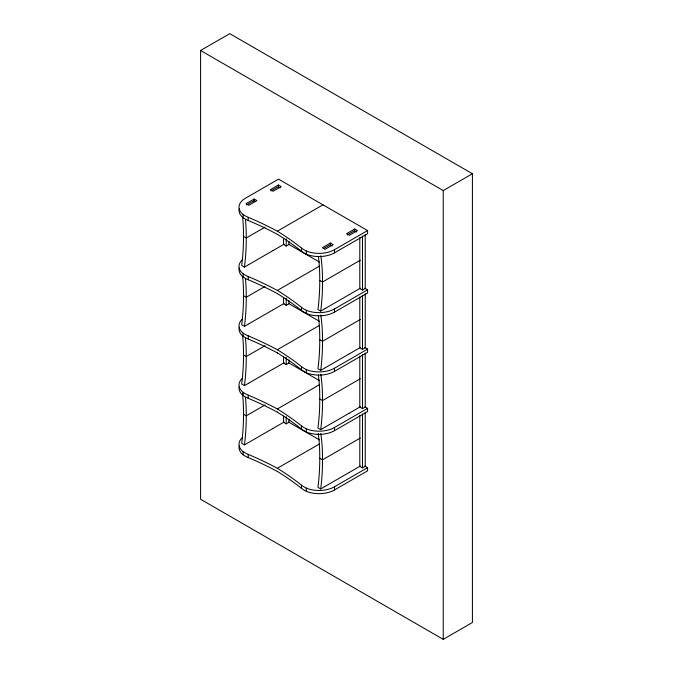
<?xml version="1.0" encoding="UTF-8"?>
<svg xmlns="http://www.w3.org/2000/svg" width="673" height="673" viewBox="0 0 673 673"><rect width="100%" height="100%" fill="white"/><g stroke="black" fill="none" stroke-linecap="round" stroke-linejoin="round"><path stroke-width="1.01" d="M200.588 50.492L229.762 33.65L472.412 173.743L472.412 622.508L443.238 639.35L200.588 499.257L200.588 50.492L443.238 190.585L472.412 173.743M254.158 199.015L246.057 203.692L248.817 205.282L256.909 200.604L254.158 199.015L254.158 201.395M278.445 184.991L270.353 189.668L273.103 191.258L281.205 186.581L278.445 184.991L278.445 187.372M246.638 204.945L253.83 200.79L255.21 201.589M270.925 190.922L278.117 186.766L280.187 187.96M265.128 227.087L246.242 237.99A207.604 119.861 -60 0 1 244.442 267.08L241.683 265.49A207.604 119.861 -60 0 0 243.491 236.4A207.604 119.861 -60 0 0 242.734 218.094M244.442 267.08L248.488 264.741M248.817 264.556L272.775 250.718M273.103 250.533L284.115 244.173M283.543 238.267L283.543 244.501L286.218 246.04L288.969 244.45L288.969 241.338M330.418 243.037L322.317 247.714L325.067 249.304L333.169 244.627L330.418 243.037L330.418 245.426M354.705 229.013L346.603 233.691L349.363 235.281L357.456 230.603L354.705 229.013L354.705 231.403M323.789 248.455L330.09 244.821L332.151 246.007M347.184 234.953L354.377 230.797L356.446 231.983M265.128 286.361L246.242 297.264A207.604 119.861 -60 0 1 244.442 326.355L241.683 324.765A207.604 119.861 -60 0 0 243.491 295.674A207.604 119.861 -60 0 0 242.734 277.369M367.584 230.561L322.973 204.828L277.352 231.167A309.033 178.412 0 0 1 301.496 248.051A28.098 16.228 0 0 0 306.299 251.004L308.041 251.677A21.915 12.652 0 0 0 334.498 249.666L367.584 230.561L367.584 233.741L334.498 252.846A21.915 12.652 0 0 1 308.041 254.857L306.299 254.184A28.098 16.228 0 0 1 301.496 251.231A309.033 178.412 0 0 0 277.352 234.347M319.397 266.171L277.352 290.442A309.033 178.412 0 0 1 301.496 307.325A28.098 16.228 0 0 0 306.299 310.278L308.041 310.951A21.915 12.652 0 0 0 334.498 308.941L367.584 289.836L367.584 293.016L334.498 312.121A21.915 12.652 0 0 1 308.041 314.131L306.299 313.458A28.098 16.228 0 0 1 301.496 310.505A309.033 178.412 0 0 0 277.352 293.621M244.442 326.355L248.488 324.016M248.817 323.831L272.775 309.992M273.103 309.807L284.115 303.447M360.282 260.207L322.502 282.021A207.604 119.861 -60 0 1 320.693 311.103L317.942 309.513A207.604 119.861 -60 0 0 319.742 280.431A207.604 119.861 -60 0 0 318.346 256.287M283.543 297.542L283.543 303.775L286.218 305.315L288.969 303.725L288.969 300.612M320.693 311.103L324.748 308.764M325.067 308.579L349.035 294.74M349.363 294.555L360.366 288.195M265.128 345.636L246.242 356.539A207.604 119.861 -60 0 1 244.442 385.629L241.683 384.039A207.604 119.861 -60 0 0 243.491 354.949A207.604 119.861 -60 0 0 242.591 335.171M359.803 237.628L359.803 288.524L362.478 290.071L365.229 288.481L365.229 234.465M319.397 325.446L277.352 349.716A309.033 178.412 0 0 1 301.496 366.6A28.098 16.228 0 0 0 306.299 369.553L308.041 370.226A21.915 12.652 0 0 0 334.498 368.215L367.584 349.11L367.584 352.29L334.498 371.395A21.915 12.652 0 0 1 308.041 373.406L306.299 372.733A28.098 16.228 0 0 1 301.496 369.78A309.033 178.412 0 0 0 277.352 352.896M244.442 385.629L248.488 383.29M248.817 383.105L272.775 369.267M273.103 369.082L284.115 362.722M360.282 319.482L322.502 341.295A207.604 119.861 -60 0 1 320.693 370.377L317.942 368.787A207.604 119.861 -60 0 0 319.742 339.705A207.604 119.861 -60 0 0 318.346 315.561M283.543 356.816L283.543 363.05L286.218 364.589L288.969 362.999L288.969 359.887M320.693 370.377L324.748 368.038M325.067 367.853L349.035 354.015M349.363 353.83L360.366 347.47M265.128 404.91L246.242 415.813A207.604 119.861 -60 0 1 244.442 444.903L241.683 443.314A207.604 119.861 -60 0 0 243.491 414.223A207.604 119.861 -60 0 0 242.516 393.713M359.803 296.902L359.803 347.798L362.478 349.346L365.229 347.756L365.229 293.739M319.397 384.72L277.352 408.991A309.033 178.412 0 0 1 301.496 425.874A28.098 16.228 0 0 0 306.299 428.827L308.041 429.5A21.915 12.652 0 0 0 334.498 427.49L367.584 408.385L367.584 411.565L334.498 430.67A21.915 12.652 0 0 1 308.041 432.68L306.299 432.007A28.098 16.228 0 0 1 301.496 429.054A309.033 178.412 0 0 0 277.352 412.17M244.442 444.903L248.488 442.565M248.817 442.38L272.775 428.541M273.103 428.356L284.115 421.996M360.282 378.756L322.502 400.57A207.604 119.861 -60 0 1 320.693 429.652L317.942 428.062A207.604 119.861 -60 0 0 319.742 398.98A207.604 119.861 -60 0 0 318.346 374.836M283.543 416.091L283.543 422.324L286.218 423.864L288.969 422.274L288.969 419.161M320.693 429.652L324.748 427.313M325.067 427.128L349.035 413.289M349.363 413.104L360.366 406.744M359.803 356.177L359.803 407.072L362.478 408.62L365.229 407.03L365.229 353.014M319.397 443.995L277.352 468.265A309.033 178.412 0 0 1 301.496 485.149A28.098 16.228 0 0 0 306.299 488.102L308.041 488.775A21.915 12.652 0 0 0 334.498 486.764L367.584 467.659L367.584 470.839L334.498 489.944A21.915 12.652 0 0 1 308.041 491.955L306.299 491.282A28.098 16.228 0 0 1 301.496 488.329A309.033 178.412 0 0 0 277.352 471.445M360.282 438.03L322.502 459.844A207.604 119.861 -60 0 1 320.693 488.926L317.942 487.336A207.604 119.861 -60 0 0 319.742 458.254A207.604 119.861 -60 0 0 318.245 433.387M320.693 488.926L324.748 486.587M325.067 486.402L349.035 472.564M349.363 472.379L360.366 466.019M359.803 415.451L359.803 466.347L362.478 467.895L365.229 466.305L365.229 412.288M364.85 288.263L367.584 289.836M243.491 236.4L246.242 237.99A207.604 119.861 -60 0 0 245.485 219.684M319.742 280.431L322.502 282.021A207.604 119.861 -60 0 0 320.802 255.723M364.85 347.537L367.584 349.11M243.491 295.674L246.242 297.264A207.604 119.861 -60 0 0 245.485 278.959M319.742 339.705L322.502 341.295A207.604 119.861 -60 0 0 320.802 314.998M364.85 406.812L367.584 408.385M243.491 354.949L246.242 356.539A207.604 119.861 -60 0 0 245.485 338.233M319.742 398.98L322.502 400.57A207.604 119.861 -60 0 0 320.802 374.272M364.85 466.086L367.584 467.659M243.491 414.223L246.242 415.813A207.604 119.861 -60 0 0 245.485 397.507M319.742 458.254L322.502 459.844A207.604 119.861 -60 0 0 320.802 433.547M323.09 204.903L278.521 179.144L245.435 198.241A21.915 12.652 0 0 0 241.952 213.518L243.121 214.527A28.098 16.228 0 0 0 248.236 217.303A309.033 178.412 0 0 1 277.469 231.243M288.524 244.198L319.456 262.075M288.524 303.473L319.456 321.349M288.524 362.747L319.456 380.624M288.524 422.021L319.456 439.898M277.469 234.414A309.033 178.412 0 0 0 248.236 220.483A28.098 16.228 0 0 1 243.121 217.707L241.952 216.698A21.915 12.652 0 0 1 239.201 208.723M277.469 290.517A309.033 178.412 0 0 0 248.236 276.578A28.098 16.228 0 0 1 243.121 273.802L241.952 272.792A21.915 12.652 0 0 1 241.952 260.14M277.469 293.689A309.033 178.412 0 0 0 248.236 279.758A28.098 16.228 0 0 1 243.121 276.982L241.952 275.972A21.915 12.652 0 0 1 239.201 267.997M277.469 349.792A309.033 178.412 0 0 0 248.236 335.852A28.098 16.228 0 0 1 243.121 333.076L241.952 332.067A21.915 12.652 0 0 1 241.952 319.414M277.469 352.963A309.033 178.412 0 0 0 248.236 339.032A28.098 16.228 0 0 1 243.121 336.256L241.952 335.247A21.915 12.652 0 0 1 239.201 327.271M277.469 409.066A309.033 178.412 0 0 0 248.236 395.127A28.098 16.228 0 0 1 243.121 392.351L241.952 391.341A21.915 12.652 0 0 1 241.952 378.689M277.469 412.238A309.033 178.412 0 0 0 248.236 398.307A28.098 16.228 0 0 1 243.121 395.531L241.952 394.521A21.915 12.652 0 0 1 239.201 386.546M277.469 468.341A309.033 178.412 0 0 0 248.236 454.401A28.098 16.228 0 0 1 243.121 451.625L241.952 450.616A21.915 12.652 0 0 1 241.952 437.963M277.469 471.512A309.033 178.412 0 0 0 248.236 457.581A28.098 16.228 0 0 1 243.121 454.805L241.952 453.795A21.915 12.652 0 0 1 239.201 445.82M443.238 190.585L443.238 639.35M362.478 236.055L362.478 290.071M362.478 295.329L362.478 349.346M362.478 354.604L362.478 408.62M362.478 413.878L362.478 467.895M334.498 249.666L334.498 252.846M334.498 308.941L334.498 312.121M334.498 368.215L334.498 371.395M334.498 427.49L334.498 430.67M334.498 486.764L334.498 489.944M306.299 251.004L306.299 254.184M306.299 310.278L306.299 313.458M306.299 369.553L306.299 372.733M306.299 428.827L306.299 432.007M306.299 488.102L306.299 491.282M301.496 248.051L301.496 251.231M301.496 307.325L301.496 310.505M301.496 366.6L301.496 369.78M301.496 425.874L301.496 429.054M301.496 485.149L301.496 488.329M286.218 238.772L286.218 246.04M286.218 298.046L286.218 305.315M286.218 357.321L286.218 364.589M286.218 416.595L286.218 423.864M248.236 217.303L248.236 220.483M248.236 276.578L248.236 279.758M248.236 335.852L248.236 339.032M248.236 395.127L248.236 398.307M248.236 454.401L248.236 457.581M243.121 214.527L243.121 217.707M243.121 273.802L243.121 276.982M243.121 333.076L243.121 336.256M243.121 392.351L243.121 395.531M243.121 451.625L243.121 454.805"/></g></svg>
